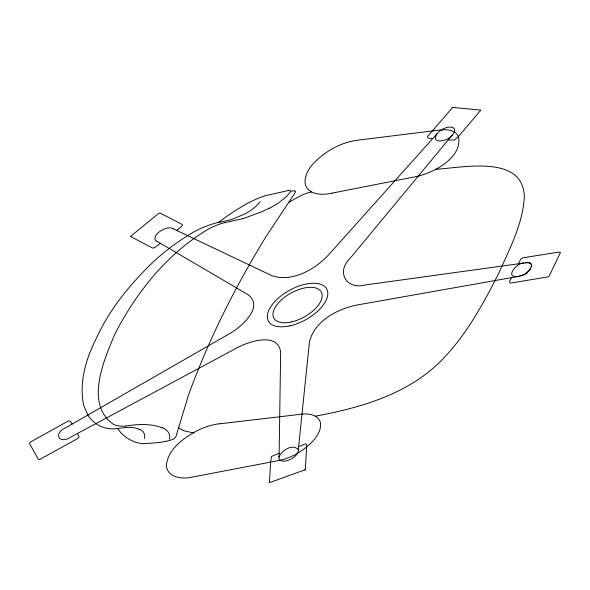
<?xml version="1.0" encoding="UTF-8"?>
<svg xmlns="http://www.w3.org/2000/svg" width="590" height="590" viewBox="0 0 590 590"><rect width="100%" height="100%" fill="white"/><g stroke="black" fill="none" stroke-linecap="round" stroke-linejoin="round"><path stroke-width="0.89" d="M279.092 457.125L280.656 352.171C278.126 331.646 248.287 341.529 236.9 347.901L71.324 436.814C59.184 445.103 52.517 433.562 66.073 427.536L229.016 333.969C240.41 327.752 264.534 307.501 248.169 294.749L157.014 241.303M270.589 462.818L269.505 482.148M270.633 462.11L271.422 456.476L279.151 453.216M305.31 469.419L306.785 444.698C306.262 441.866 300.907 447.05 298.71 446.195M525.675 273.76L529.68 269.918A17.235 8.695 -28.9 0 0 530.572 268.369L531.177 266.968A14.094 7.11 -28.9 0 0 531.28 266.614L531.435 264.77L530.683 263.509M298.289 450.229L298.348 449.964A9.374 4.727 -28.9 0 0 298.297 449.705L309.462 341.831C314.389 321.373 336.455 309.462 355.659 305.251L517.747 276.54A20.407 10.296 -28.9 0 0 518.817 276.371L525.513 273.937M531.177 266.968L531.177 266.938A15.067 7.604 -28.9 0 0 531.288 266.621M130.641 236.361L158.032 213.912L159.927 212.99L182.458 224.591L182.089 225.948L176.661 230.425M531.354 266.392C532.623 262.808 527.917 262.071 525.439 262.808A20.407 10.296 -28.9 0 0 524.37 262.97L365.579 284.926C346.286 290.162 335.644 271.865 350.379 258.044L451.498 135.966A9.381 4.735 -28.9 0 0 451.763 135.707L452.051 135.353M143.444 443.709C153.776 442.773 164.278 442.876 173.903 438.96L175.938 436.666L188.188 396.008C208.233 340.172 235.204 286.858 266.164 236.317L294.897 193.048A3.481 1.755 -28.9 0 0 294.978 191.013M279.107 456.712C281.637 450.332 293.053 443.26 298.297 449.705M278.974 456.808A10.421 5.258 -28.9 0 0 280.324 460.171A34.581 17.449 -28.9 0 0 297.338 453.459L297.345 453.349A10.745 5.421 -28.9 0 0 298.4 449.941M511.604 277.617C511.434 278.303 507.43 283.672 510.955 283.038L548.258 276.843L549.408 275.611L560.478 252.439L559.114 252.07L522.792 257.83L520.881 259.04L518.345 263.819M529.429 270.279L526.951 272.912L524.001 274.689M452.257 107.845L427.861 136.143C425.552 137.986 430.833 138.96 432.868 138.421L436.512 134.358A10.421 5.258 -28.9 0 1 441.593 129.903L441.6 129.866A34.581 17.449 -28.9 0 1 454.352 131.909M432.868 138.421L327.701 255.831C313.946 269.984 292.139 282.286 272.108 275.788L172.966 228.669M436.932 133.878C429.992 144.956 448.179 140.966 451.498 135.966M138.93 429.232C132.123 426.069 124.608 427.669 117.469 428.465C105.853 430.457 93.965 425.051 87.851 415.028L83.706 405.485C78.736 381.841 86.31 357.592 97.158 336.691C110.359 308.061 130.847 283.429 153.474 261.754C163.836 252.019 175.267 243.456 187.303 235.904C196.831 229.554 207.562 225.092 218.58 222.282C232.998 211.854 248.117 201.227 265.212 195.74L288.444 190.496M160.406 243.294L154.72 247.623L152.758 248.139L130.759 236.642M288.717 202.407C295.944 198.277 303.747 193.409 311.675 191.905M194.309 432.264C181.816 439.454 167.685 450.089 166.351 465.606C167.413 478.195 183.497 479.478 193.107 476.912L277.728 460.753A43.195 21.793 -28.9 0 0 280.213 460.229L280.28 460.2M297.308 453.408L297.323 453.4A38.387 19.367 -28.9 0 0 306.63 446.918C313.777 440.981 321.624 432.632 320.495 422.61C317.737 413.708 306.387 413.089 298.688 414.534L219.628 423.834M332.31 193.078L414.733 176.875C432.581 173.571 462.781 158.098 458.496 136.482A7.81 3.938 -28.9 0 1 458.769 136.12L480.408 110.632A1.49 0.752 -28.9 0 0 480.621 110.19M269.21 208.196L262.462 211.397M304.462 470.031L269.881 482.495M523.905 274.807L519.075 276.312M261.945 211.626L243.021 218.691M523.898 263.052C517.519 262.122 504.14 277.639 517.275 276.614M290.531 191.425L290.737 191.359A7.353 3.71 -28.9 0 1 294.823 191.013L294.919 191.057M243.427 218.566L224.628 222.681M218.204 222.57L231.7 219.561L243.84 214.384A26.653 13.445 -28.9 0 0 260.175 201.655M315.222 416.186C362.791 407.506 412.912 392.689 446.173 355.394A107.203 54.088 -28.9 0 0 448.024 353.403C469.22 329.618 484.552 301.343 498.838 273.059C509.664 248.781 522.688 224.126 524.333 197.126A107.203 54.088 -28.9 0 0 524.281 195.438C522.039 154.455 462.25 167.767 435.789 169.286M525.683 262.786L528.588 262.757L530.742 263.406M142.905 443.754C132.957 442.677 123.059 437.087 117.676 428.451M453.312 107.498L480.525 110.109M125.287 426.127C137.433 424.195 150.251 423.273 161.984 427.779M448.26 139.926L454.455 140.103L458.312 136.349A38.387 19.367 -28.9 0 0 454.307 131.961L454.241 132.042A10.716 5.406 -28.9 0 1 451.807 135.722M441.578 129.881L441.526 129.866A43.195 21.793 -28.9 0 0 439.189 130.102L357.525 140.206C341.219 142.308 326.049 150.775 314.529 162.339C307.25 169.345 299.189 184.84 311.026 191.551M183.822 430.7L193.173 432.898M178.63 427.853L183.667 430.641M72.142 424.048L70.092 420.935L68.197 421.076L30.901 441.77L29.707 442.78L29.596 443.791L38.284 459.153L39.582 459.558L78.087 438.326L79.097 436.821L77.489 433.502M156.97 241.34A10.657 5.376 -28.9 0 1 159.204 231.929A10.657 5.376 -28.9 0 1 173.01 228.632M290.273 192.148A35.43 17.877 -28.9 0 1 269.232 208.285M224.635 222.673A38.682 19.514 -28.9 0 0 209.052 228.721C167.811 252.904 136.637 291.792 114.984 333.874C104.283 359.207 84.23 404.084 113.516 424.394A38.682 19.514 -28.9 0 0 125.279 426.135M162.11 427.669A35.43 17.877 -28.9 0 1 169.581 439.307M194.28 432.204A41.064 20.716 -28.9 0 1 219.679 423.753M441.549 129.807A10.76 5.428 -28.9 0 1 451.475 127.16A10.76 5.428 -28.9 0 1 454.455 131.909M530.572 268.376A15.996 8.076 -28.9 0 1 529.584 270.043M332.281 193.151A41.064 20.716 -28.9 0 1 311.586 191.979M297.463 453.422A10.76 5.428 -28.9 0 1 288.953 459.994A10.76 5.428 -28.9 0 1 280.169 460.296M269.778 482.576A1.49 0.752 -28.9 0 1 269.601 482.384M305.399 469.463A1.637 0.826 -28.9 0 1 304.492 469.987M452.25 107.741A1.704 0.863 -28.9 0 1 453.268 107.542M288.421 190.555A2.847 1.438 -28.9 0 1 290.398 191.47M139.048 429.129A26.653 13.445 -28.9 0 1 144.521 438.503M289.956 325.835A33.291 16.793 -28.9 0 0 326.727 288.989A33.291 16.793 -28.9 0 0 276.009 300.31A33.291 16.793 -28.9 0 0 289.956 325.835M291.372 321.97A27.096 13.673 -28.9 0 0 321.299 291.976A27.096 13.673 -28.9 0 0 280.021 301.188A27.096 13.673 -28.9 0 0 291.372 321.97"/></g></svg>
